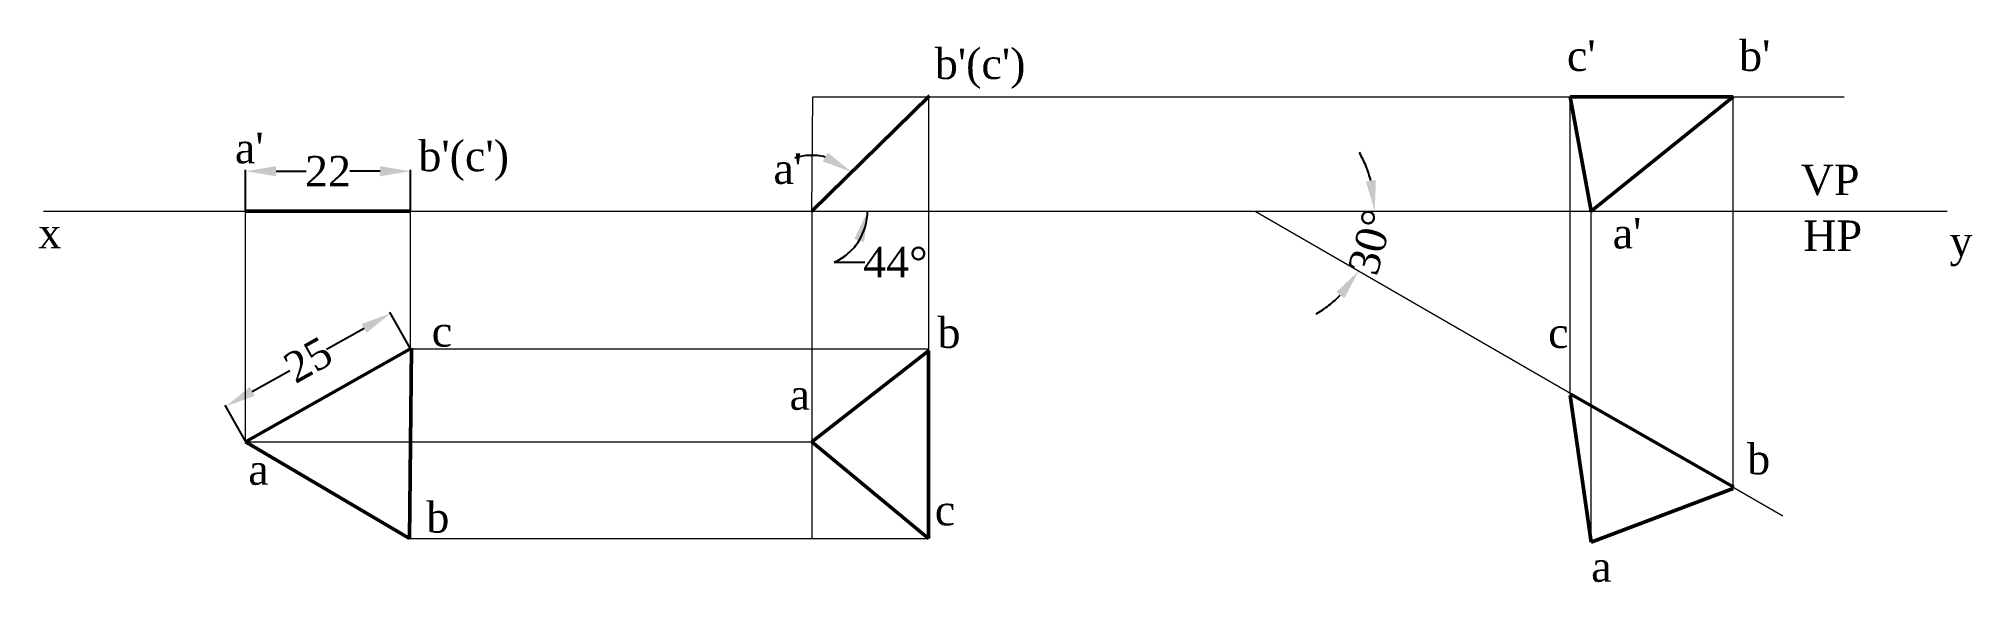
# Paper-space layout 'plane2' of a CAD drawing. Header units: millimetres. Extents: x 11 to 265, y 44 to 115.
import ezdxf

# ---------------------------------------------------------------- set-up
doc = ezdxf.new("R2010")
doc.units = ezdxf.units.MM
doc.linetypes.add('CENTERX2', pattern=[101.6, 63.5, -12.7, 12.7, -12.7])
for name, color, linetype, lineweight in [('projection line', 250, 'Continuous', 5), ('text', 212, 'CENTERX2', 5), ('visible line', 5, 'CENTERX2', 50), ('xy', 1, 'Continuous', 15)]:
    doc.layers.add(name, color=color, linetype=linetype, lineweight=lineweight)
doc.styles.get("Standard").update_dxf_attribs({"font": 'times.ttf', "height": 4})
doc.dimstyles.get("Standard").update_dxf_attribs({"dimtxt": 4, "dimasz": 4, "dimexe": 0.18, "dimexo": 0.0625, "dimgap": 0.09, "dimtad": 0, "dimtoh": 1, "dimdec": 0, "dimzin": 0, "dimdsep": 46, "dimtxsty": 'Standard', "dimcen": 0.09, "dimadec": 0, "dimazin": 0, "dimtfac": 1, "dimtdec": 0, "dimtofl": 0, "dimtmove": 0, "dimatfit": 3, "dimfxl": 1, "dimtolj": 1, "dimtzin": 0, "dimarcsym": 0})

# ---------------------------------------------------------------- blocks, each defined once
blk = doc.blocks.new('*D101')
at = {"layer": 'Defpoints', "color": 0, "transparency": 16777216}
for p in [(128.43, 107.67), (119.32, 96.15), (12.06, 92.53), (112.95, 92.53), (262.06, 92.53)]:
    blk.add_point(p, dxfattribs=at)
at = {"layer": 'text', "color": 0, "lineweight": -2, "transparency": 16777216}
blk.add_line((115.91, 85.83), (119.91, 85.83), dxfattribs=at)
for start, end in [(76.0514, 107.7426), (293.8013, 0), (296.6176, 328.3088)]:
    blk.add_arc((112.95, 92.53), 7.32, start, end, dxfattribs=at)
at = {"layer": 'text', "color": 0, "transparency": 16777216}
for points in [[(115.05, 100.22), (114.39, 99.06), (118.19, 97.66)], [(118.54, 88.87), (119.83, 88.5), (120.28, 92.53)]]:
    blk.add_solid(points, dxfattribs=at)
at = {"layer": 'text', "color": 0, "transparency": 16777216, "insert": (123.93, 85.83), "char_height": 4, "attachment_point": 5}
blk.add_mtext('\\A1;44°', dxfattribs=at)
blk = doc.blocks.new('*D102')
at = {"layer": 'Defpoints', "color": 0, "transparency": 16777216}
for p in [(12.06, 92.53), (171.2, 92.53), (262.06, 92.53), (185.95, 87.17), (240.48, 52.53)]:
    blk.add_point(p, dxfattribs=at)
at = {"layer": 'text', "color": 0, "lineweight": -2, "transparency": 16777216}
for start, end in [(14.6453, 29.2905), (300.7095, 315.3547)]:
    blk.add_arc((171.2, 92.53), 15.69, start, end, dxfattribs=at)
at = {"layer": 'text', "color": 0, "transparency": 16777216}
for points in [[(187.04, 96.59), (185.72, 96.42), (186.89, 92.53)], [(181.84, 81.91), (182.9, 81.1), (184.79, 84.69)]]:
    blk.add_solid(points, dxfattribs=at)
at = {"layer": 'text', "color": 0, "transparency": 16777216, "insert": (186.36, 88.47), "char_height": 4, "attachment_point": 5, "rotation": 75}
blk.add_mtext('\\A1;30°', dxfattribs=at)
blk = doc.blocks.new('*D103')
at = {"layer": 'Defpoints', "color": 0, "transparency": 16777216}
for p in [(57.63, 79.1), (60.24, 74.47), (38.59, 62.26)]:
    blk.add_point(p, dxfattribs=at)
at = {"layer": 'text', "color": 0, "lineweight": -2, "transparency": 16777216}
for p, q in [((60.21, 74.53), (57.54, 79.26)), ((54.14, 77.14), (49.23, 74.37)), ((39.46, 68.86), (44.38, 71.63)), ((38.56, 62.32), (35.89, 67.05))]:
    blk.add_line(p, q, dxfattribs=at)
at = {"layer": 'text', "color": 0, "transparency": 16777216}
for points in [[(53.82, 77.72), (54.47, 76.56), (57.63, 79.1)], [(39.13, 69.44), (39.79, 68.28), (35.98, 66.89)]]:
    blk.add_solid(points, dxfattribs=at)
at = {"layer": 'text', "color": 0, "transparency": 16777216, "insert": (46.8, 73), "char_height": 4, "attachment_point": 5, "rotation": 29.4248}
blk.add_mtext('\\A1;25', dxfattribs=at)
blk = doc.blocks.new('*D104')
at = {"layer": 'Defpoints', "color": 0, "transparency": 16777216}
for p in [(60.24, 97.77), (38.59, 92.53), (60.24, 92.53)]:
    blk.add_point(p, dxfattribs=at)
at = {"layer": 'text', "color": 0, "lineweight": -2, "transparency": 16777216}
for p, q in [((38.59, 92.6), (38.59, 97.95)), ((42.59, 97.77), (46.56, 97.77)), ((56.24, 97.77), (52.27, 97.77)), ((60.24, 92.6), (60.24, 97.95))]:
    blk.add_line(p, q, dxfattribs=at)
at = {"layer": 'text', "color": 0, "transparency": 16777216}
for points in [[(42.59, 98.43), (42.59, 97.1), (38.59, 97.77)], [(56.24, 98.43), (56.24, 97.1), (60.24, 97.77)]]:
    blk.add_solid(points, dxfattribs=at)
at = {"layer": 'text', "color": 0, "transparency": 16777216, "insert": (49.41, 97.77), "char_height": 4, "attachment_point": 5}
blk.add_mtext('\\A1;22', dxfattribs=at)

psp = doc.layouts.new('plane2')

# ---------------------------------------------------------------- linework, layer by layer
at = {"layer": 'projection line'}
for p, q in [((112.95, 92.53), (113.1, 107.53)), ((113.1, 107.53), (248.52, 107.53)), ((128.29, 107.53), (128.29, 49.55)), ((212.54, 68.32), (212.54, 107.53)), ((233.96, 56.11), (233.96, 107.53)), ((38.59, 62.26), (38.59, 92.53)), ((60.24, 74.47), (60.24, 92.53)), ((112.95, 92.53), (112.95, 49.55)), ((171.2, 92.53), (240.48, 52.53)), ((215.32, 49.08), (215.32, 92.53)), ((60.24, 74.47), (128.29, 74.47)), ((38.59, 62.26), (112.95, 62.26)), ((60.11, 49.55), (128.29, 49.55))]:
    psp.add_line(p, q, dxfattribs=at)
at = {"layer": 'visible line'}
for p, q in [((112.95, 92.53), (128.43, 107.67)), ((212.54, 107.53), (215.32, 92.53)), ((212.54, 107.53), (233.96, 107.53)), ((215.32, 92.53), (233.96, 107.53)), ((38.59, 92.53), (60.24, 92.53)), ((112.95, 62.26), (128.29, 74.2)), ((128.29, 74.2), (128.29, 49.55)), ((215.32, 49.08), (212.54, 68.32)), ((212.66, 68.52), (234.07, 56.31)), ((128.29, 49.55), (112.95, 62.26)), ((233.96, 56.11), (215.32, 49.08))]:
    psp.add_line(p, q, dxfattribs=at)
psp.add_lwpolyline([(60.36, 74.54), (38.59, 62.26), (60.11, 49.55)], close=True, dxfattribs=at)
at = {"layer": 'xy'}
psp.add_line((12.06, 92.53), (262.06, 92.53), dxfattribs=at)

# ---------------------------------------------------------------- texts
at = {"layer": 'text'}
for s, p in [("c'", (212.13, 110.93)), ("b'", (234.74, 110.93)), ("b'(c')", (129.11, 109.87)), ("a'", (37.19, 98.81)), ("b'(c')", (61.28, 97.77)), ("a'", (107.91, 96.1)), ('VP', (242.83, 94.63)), ("a'", (218.14, 87.63)), ('x', (11.36, 87.65)), ('HP', (243.17, 87.3)), ('y', (262.38, 86.6)), ('b', (129.46, 74.57)), ('c', (63.03, 74.75)), ('c', (209.66, 74.57)), ('a', (110.03, 66.45)), ('b', (235.8, 57.98)), ('a', (38.94, 56.61)), ('b', (62.33, 50.33)), ('c', (129.11, 51.28)), ('a', (215.31, 43.87))]:
    psp.add_text(s, height=4, dxfattribs=at).set_placement(p)

# ---------------------------------------------------------------- dimensions: what is measured, and where the dimension line sits
for base, line1, line2, picture, middle in [((119.32, 96.15), ((12.06, 92.53), (262.06, 92.53)), ((112.95, 92.53), (128.43, 107.67)), '*D101', (123.93, 85.83)), ((185.95, 87.17), ((171.2, 92.53), (240.48, 52.53)), ((12.06, 92.53), (262.06, 92.53)), '*D102', (186.36, 88.47))]:
    dim = psp.add_angular_dim_2l(base=base, line1=line1, line2=line2, dimstyle='Standard', dxfattribs=at)
    dim.commit()
    dim.dimension.update_dxf_attribs({"geometry": picture, "text_midpoint": middle})
dim = psp.add_linear_dim(base=(60.24, 97.77), p1=(38.59, 92.53), p2=(60.24, 92.53), dimstyle='Standard', dxfattribs=at)
dim.commit()
dim.dimension.update_dxf_attribs({"geometry": '*D104', "text_midpoint": (49.41, 97.77)})
dim = psp.add_aligned_dim(p1=(38.59, 62.26), p2=(60.24, 74.47), distance=5.32, dimstyle='Standard', dxfattribs=at)
dim.commit()
dim.dimension.update_dxf_attribs({"geometry": '*D103', "text_midpoint": (46.8, 73)})

doc.saveas('drawing.dxf')
